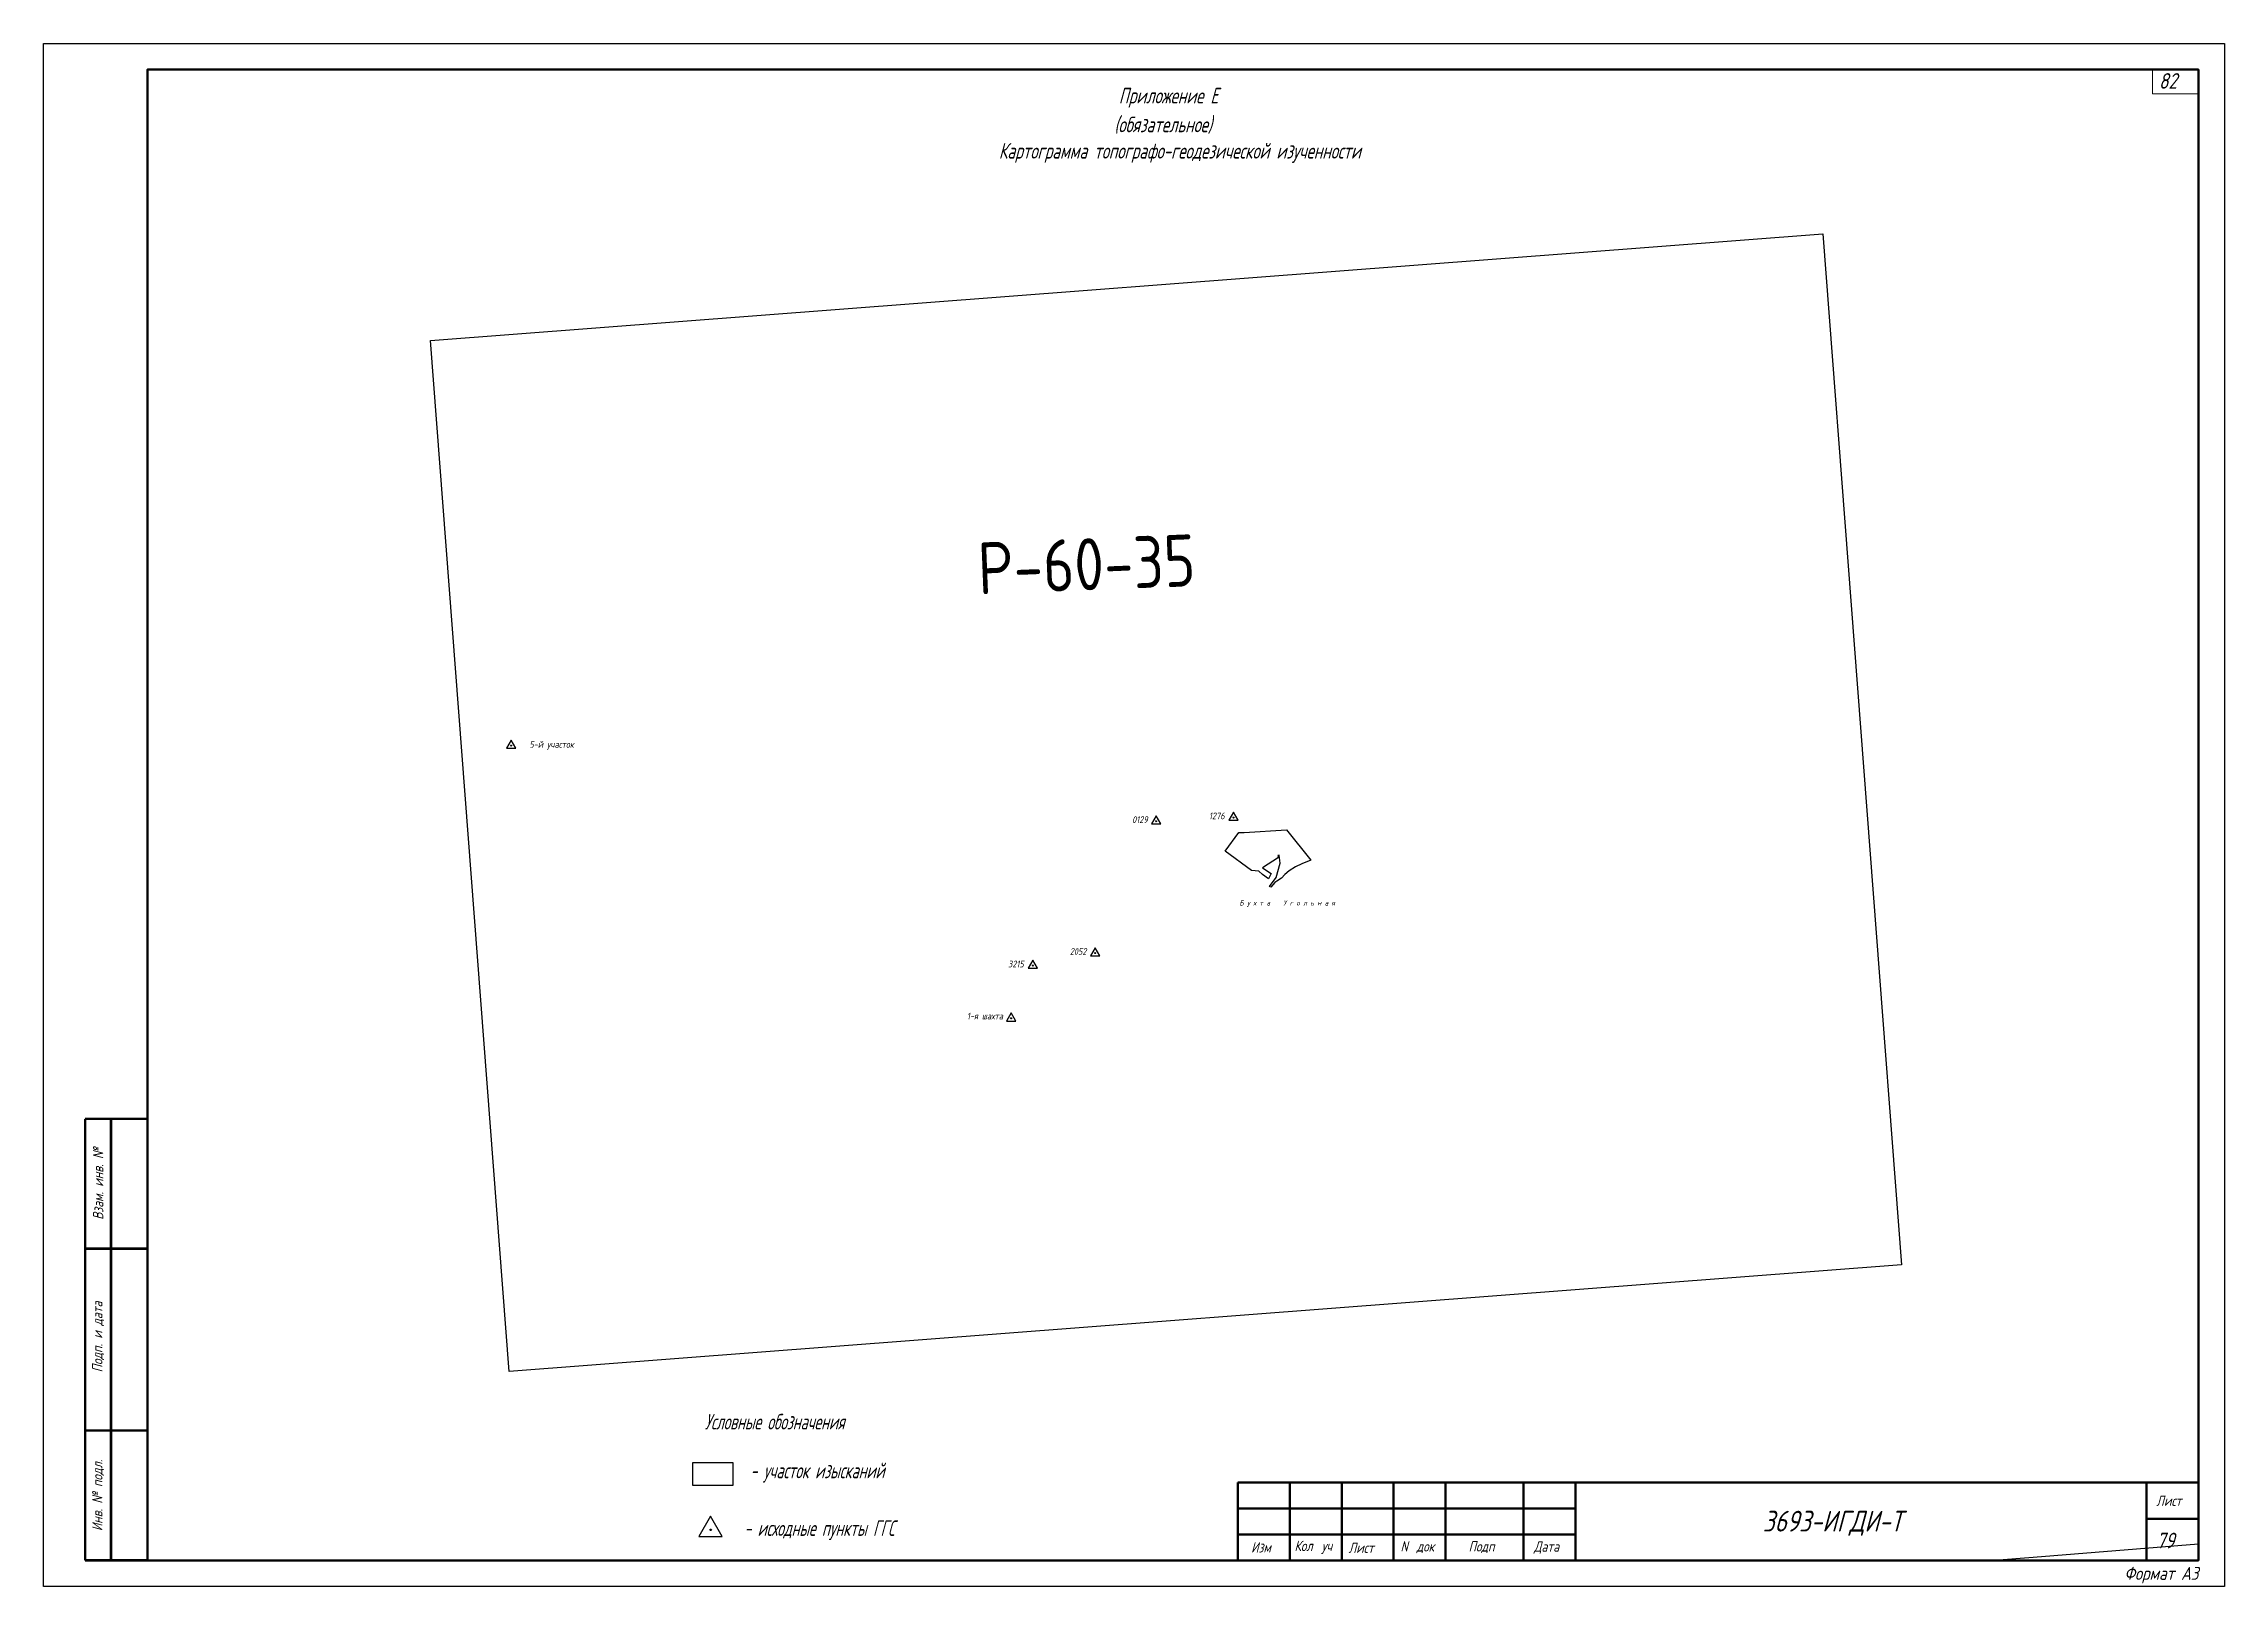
# Paper-space layout 'Приложение Е' of a CAD drawing. Extents: x -6 to 414, y -18 to 279.
# The model-space entities are those that its viewports show. They can reach past a viewport. Long polylines and large blocks are cut down to what shows.
import ezdxf
from ezdxf.enums import TextEntityAlignment as Align

# ---------------------------------------------------------------- set-up
doc = ezdxf.new("R2010")
doc.units = 0
doc.linetypes.add('CONTI', pattern=[0])
for name, color, linetype in [('(034) Оформление', 7, 'Continuous'), ('Unknown_Area_Type', 7, 'Continuous'), ('геология', 7, 'CONTI'), ('Текст', 7, 'Continuous')]:
    doc.layers.add(name, color=color, linetype=linetype)
for name, color, linetype, lineweight in [('вид. экран', 7, 'Continuous', 25), ('ИИ_ОФОРМЛЕНИЕ_025', 7, 'Continuous', 25), ('ИТ_ОФОРМЛЕНИЕ_025', 7, 'Continuous', 25), ('Оформление', 7, 'Continuous', 0), ('ТГИ7-Штамп', 7, 'Continuous', 25)]:
    doc.layers.add(name, color=color, linetype=linetype, lineweight=lineweight)
doc.layers.add('Точки', color=7, linetype='Continuous', lineweight=0, true_color=0xffffff)
doc.styles.add('Bm431', font='Bm431.ttf')
doc.styles.add('GOST 2.304', font='cs_gost2304.shx', dxfattribs={"oblique": 15, "height": 2})
doc.styles.add('Simplex', font='simplex.shx', dxfattribs={"width": 0.8, "oblique": 12})
doc.styles.add('T132', font='T132.ttf')
doc.styles.add('VNIPISIMPLEX', font='simplex.shx', dxfattribs={"width": 0.8})
doc.styles.add('VNIPISIMPLEXCUR', font='simplex.shx', dxfattribs={"width": 0.8, "oblique": 15})
picture_1 = doc.add_image_def('image1.jpg', size_in_pixel=(12369, 9182))

# ---------------------------------------------------------------- blocks, each defined once
blk = doc.blocks.new('ИИ03А3Г')
at = {"color": 0, "linetype": 'Continuous', "lineweight": 25}
blk.add_lwpolyline([(0, 0), (0, 297), (420, 297), (420, 0)], close=True, dxfattribs=at)
at = {"color": 0, "linetype": 'Continuous', "lineweight": 50}
blk.add_lwpolyline([(20, 5), (20, 292), (415, 292), (415, 5)], close=True, dxfattribs=at)
at = {"color": 0, "linetype": 'Continuous', "style": 'VNIPISIMPLEXCUR', "oblique": 15, "width": 0.8, "flags": 8}
blk.add_attdef('FORMAT', text='', height=2.5, dxfattribs=at).set_placement((415, 1.25), align=Align.RIGHT)
blk = doc.blocks.new('*U7')
at = {"linetype": 'Continuous', "lineweight": -2}
h = blk.add_hatch(color=0, dxfattribs=at)
edge = h.paths.add_edge_path()
edge.add_arc((0, 0), 0.1, 0, 360)
at = {"color": 0, "linetype": 'Continuous', "lineweight": -2}
blk.add_lwpolyline([(-1.5, -0.87), (1.5, -0.87), (0, 1.73)], close=True, dxfattribs=at)
blk.add_circle((0, 0), 0.1, dxfattribs=at)
at = {"color": 0, "linetype": 'Continuous', "lineweight": -2, "style": 'Bm431'}
blk.add_attdef('Название_пункта', text='', height=2, dxfattribs=at).set_placement((-2, -1), align=Align.RIGHT)
for tag, p in [('Отметка_центра', (2, 0.7)), ('Отметка_земли', (2, -2.7))]:
    blk.add_attdef(tag, p, '', height=2, dxfattribs=at)
blk = doc.blocks.new('*U2')
at = {"linetype": 'Continuous', "lineweight": -2}
h = blk.add_hatch(color=0, dxfattribs=at)
edge = h.paths.add_edge_path()
edge.add_arc((0, 0), 0.1, 0, 360)
at = {"color": 0, "linetype": 'Continuous', "lineweight": -2}
blk.add_lwpolyline([(-0.9, -0.52), (0.9, -0.52), (0, 1.04)], close=True, dxfattribs=at)
blk.add_circle((0, 0), 0.1, dxfattribs=at)
at = {"color": 0, "linetype": 'Continuous', "lineweight": 20, "style": 'Bm431'}
blk.add_attdef('Название_пункта', text='', height=1.3, dxfattribs=at).set_placement((-2, -1), align=Align.RIGHT)
at = {"color": 0, "linetype": 'Continuous', "lineweight": 20, "style": 'T132'}
for tag, p in [('Отметка_центра', (2, 0.7)), ('Отметка_земли', (2, -2.7))]:
    blk.add_attdef(tag, p, '', height=1.5, dxfattribs=at)

msp = doc.modelspace()

# ---------------------------------------------------------------- linework, layer by layer
at = {"color": 6, "lineweight": 30}
msp.add_lwpolyline([(6647924, 792461), (6648055, 792640), (6648108, 792642), (6648516, 792666), (6648751, 792374), (6648662, 792340), (6648602, 792310), (6648540, 792273), (6648498, 792236), (6648466, 792201), (6648422, 792171), (6648404, 792160), (6648365, 792113), (6648353, 792122), (6648415, 792206), (6648453, 792344), (6648444, 792421), (6648432, 792420), (6648437, 792400), (6648283, 792301), (6648367, 792245), (6648341, 792196), (6648283, 792235), (6648250, 792269), (6648178, 792275)], close=True, dxfattribs=at)
at = {"layer": 'Unknown_Area_Type'}
msp.add_lwpolyline([(6627788, 820857), (6640287, 821771), (6652783, 822733), (6665277, 823744), (6677767, 824804), (6679374, 806278), (6680979, 787753), (6668345, 786683), (6655707, 785663), (6643066, 784693), (6630422, 783772), (6629106, 802314), (6627788, 820857)], close=True, dxfattribs=at)

# ---------------------------------------------------------------- block references
at = {"layer": 'Точки', "color": 1, "lineweight": 30}
ref = msp.add_blockref('*U2', (6641049, 793477, 151), dxfattribs=dict(at, xscale=50, yscale=50, zscale=50))
ref.add_attrib('Название_пункта', '5-й участок', dxfattribs={"layer": '0', "color": 0, "linetype": 'Continuous', "lineweight": 30, "height": 65, "style": 'Simplex', "oblique": 12, "width": 0.8}).set_placement((6641654, 793456, 151), align=Align.RIGHT)
ref = msp.add_blockref('*U2', (6647260, 792749, 26), dxfattribs=dict(at, xscale=50, yscale=50, zscale=50))
ref.add_attrib('Название_пункта', '0129', dxfattribs={"layer": '0', "color": 0, "linetype": 'Continuous', "lineweight": 30, "height": 65, "style": 'Simplex', "oblique": 12, "width": 0.8}).set_placement((6647180, 792732, 26), align=Align.RIGHT)
ref = msp.add_blockref('*U2', (6648004, 792784, 30), dxfattribs=dict(at, xscale=50, yscale=50, zscale=50))
ref.add_attrib('Название_пункта', '1276', dxfattribs={"layer": '0', "color": 0, "linetype": 'Continuous', "lineweight": 30, "height": 65, "style": 'Simplex', "oblique": 12, "width": 0.8}).set_placement((6647920, 792768, 30), align=Align.RIGHT)
ref = msp.add_blockref('*U2', (6646674, 791480, 9), dxfattribs=dict(at, xscale=50, yscale=50, zscale=50))
ref.add_attrib('Название_пункта', '2052', dxfattribs={"layer": '0', "color": 0, "linetype": 'Continuous', "lineweight": 30, "height": 65, "style": 'Simplex', "oblique": 12, "width": 0.8}).set_placement((6646590, 791463, 9), align=Align.RIGHT)
ref = msp.add_blockref('*U2', (6646073, 791360, 42), dxfattribs=dict(at, xscale=50, yscale=50, zscale=50))
ref.add_attrib('Название_пункта', '3215', dxfattribs={"layer": '0', "color": 0, "linetype": 'Continuous', "lineweight": 30, "height": 65, "style": 'Simplex', "oblique": 12, "width": 0.8}).set_placement((6645986, 791342, 42), align=Align.RIGHT)
ref = msp.add_blockref('*U2', (6645864, 790852, 86), dxfattribs=dict(at, xscale=50, yscale=50, zscale=50))
ref.add_attrib('Название_пункта', '1-я шахта', dxfattribs={"layer": '0', "color": 0, "linetype": 'Continuous', "lineweight": 30, "height": 65, "style": 'Simplex', "oblique": 12, "width": 0.8}).set_placement((6645786, 790841, 86), align=Align.RIGHT)

# ---------------------------------------------------------------- texts
at = {"color": 7, "style": 'Simplex', "oblique": 12, "width": 0.8}
msp.add_text('Б у х т а    У г о л ь н а я', height=50, dxfattribs=at).set_placement((6648063, 791938))
at = {"layer": 'Текст', "color": 7, "lineweight": 20, "style": 'VNIPISIMPLEX', "width": 0.8}
msp.add_text('P-60-35', height=500, rotation=2.245, dxfattribs=at).set_placement((6645553, 794931))

# ---------------------------------------------------------------- pictures from other files: only their frames are drawn
image = msp.add_image(picture_1, insert=(6641031, 787454), size_in_units=(13447, 9953), rotation=4.3686)
image.dxf.flags = 7

psp = doc.layouts.new('Приложение Е')

# ---------------------------------------------------------------- linework, layer by layer
at = {"color": 0, "linetype": 'Continuous', "lineweight": 20, "const_width": 0.5}
for points in [[(2.21, -12.78), (2.21, 72.22)], [(2.21, 72.22), (14.21, 72.22)], [(7.21, -12.78), (7.21, 72.22)], [(14.21, 47.22), (2.21, 47.22)], [(14.21, 12.22), (2.21, 12.22)], [(14.21, -12.78), (2.21, -12.78)]]:
    psp.add_lwpolyline(points, dxfattribs=at)
at = {"color": 6, "lineweight": 30}
psp.add_lwpolyline([(119.27, 6.04), (126.96, 6.04), (126.96, 1.64), (119.27, 1.64)], close=True, dxfattribs=at)
at = {"layer": 'геология', "lineweight": 20}
psp.add_lwpolyline([(400.37, 274.22), (409.21, 274.22), (409.21, 269.55), (400.37, 269.55)], close=True, dxfattribs=at)
at = {"layer": 'Оформление', "lineweight": 20}
for p, q in [((2.21, 72.22), (2.21, -12.78)), ((2.21, 72.22), (14.21, 72.22)), ((7.21, 72.22), (7.21, -12.78)), ((2.21, 47.22), (14.21, 47.22)), ((2.21, 12.22), (14.21, 12.22)), ((2.21, -12.78), (14.21, -12.78))]:
    psp.add_line(p, q, dxfattribs=at)
at = {"layer": 'Оформление', "lineweight": 50}
for p, q in [((224.21, 2.22), (409.21, 2.22)), ((224.21, 2.22), (224.21, -12.78)), ((234.21, 2.22), (234.21, -12.78)), ((244.21, 2.22), (244.21, -12.78)), ((254.21, 2.22), (254.21, -12.78)), ((264.21, 2.22), (264.21, -12.78)), ((279.21, 2.22), (279.21, -12.78)), ((289.21, 2.22), (289.21, -12.78)), ((399.21, 2.22), (399.21, -12.78)), ((224.21, -2.78), (289.21, -2.78)), ((224.21, -7.78), (289.21, -7.78)), ((399.21, -4.78), (409.21, -4.78))]:
    psp.add_line(p, q, dxfattribs=at)

# ---------------------------------------------------------------- block references
at = {"color": 1, "lineweight": 30, "xscale": 1.5, "yscale": 1.5, "zscale": 1.5}
psp.add_blockref('*U7', (122.66, -6.89), dxfattribs=at)
at = {"layer": 'ИИ_ОФОРМЛЕНИЕ_025'}
psp.add_blockref('ИИ03А3Г', (-5.79, -17.78), dxfattribs=at).add_auto_attribs({'FORMAT': 'Формат А3'})

# ---------------------------------------------------------------- texts
at = {"layer": '(034) Оформление', "lineweight": 20, "style": 'GOST 2.304', "oblique": 15, "width": 0.875}
for s, p in [('Приложение Е', (210.87, 268.81)), ('(обязательное)', (209.81, 263.66)), ('Картограмма топографо-геодезической изученности', (213.03, 258.18))]:
    psp.add_text(s, height=3, dxfattribs=at).set_placement(p, align=Align.MIDDLE)
at = {"layer": 'ИИ_ОФОРМЛЕНИЕ_025', "color": 7, "style": 'GOST 2.304', "oblique": 15, "width": 0.8}
for s, p in [('Условные обозначения', (121.56, 12.42)), ('- участок изысканий', (130.33, 3.02)), ('- исходные пункты ГГС', (129.16, -8.07))]:
    psp.add_text(s, height=3, dxfattribs=at).set_placement(p)
at = {"layer": 'ИТ_ОФОРМЛЕНИЕ_025', "lineweight": 20, "style": 'GOST 2.304', "oblique": 15}
psp.add_text('82', height=3, dxfattribs=at).set_placement((401.6, 270.54))
at = {"layer": 'Оформление', "style": 'GOST 2.304', "oblique": 15}
for s, p in [('Лист', (401.09, -2.3)), ('Изм', (226.77, -11.27)), ('Кол', (235.12, -10.99)), ('уч', (240.34, -10.99)), ('Лист', (245.53, -11.34)), ('N ', (255.54, -11.08)), ('док', (258.63, -11.08)), ('Подп', (268.65, -11.08)), ('Дата', (281.23, -11.11))]:
    psp.add_text(s, height=2, dxfattribs=at).set_placement(p)
at = {"layer": 'Оформление', "color": 7, "style": 'GOST 2.304', "oblique": 15}
psp.add_text('79', height=3, dxfattribs=at).set_placement((401.13, -10.45))
at = {"layer": 'Оформление', "lineweight": 20, "char_height": 2, "attachment_point": 5, "rotation": 90, "style": 'GOST 2.304'}
for s, insert, width in [('Взам. инв. №', (4.71, 59.72), 25), (' Подп. и дата', (4.71, 29.72), 35), ('Инв. № подл.', (4.71, -0.28), 25)]:
    psp.add_mtext(s, dxfattribs=dict(at, insert=insert, width=width))
at = {"layer": 'ТГИ7-Штамп', "style": 'GOST 2.304', "oblique": 15}
psp.add_text('3693-ИГДИ-Т', height=4, dxfattribs=at).set_placement((325.31, -7.23))

# ---------------------------------------------------------------- viewports
at = {"layer": 'вид. экран'}
psp.add_viewport(center=(211.71, 130.72), size=(395, 287), view_center_point=(6647421.95, 792809.27), view_height=14350, dxfattribs=at)

doc.saveas('drawing.dxf')
